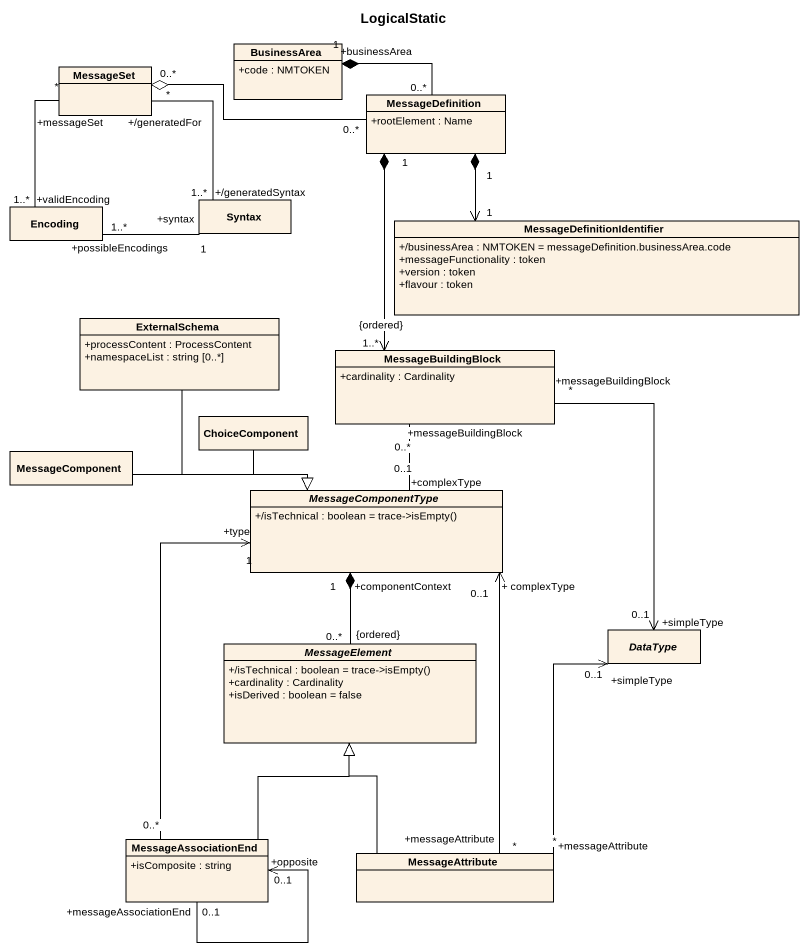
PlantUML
@startuml
title LogicalStatic
hide circle
hide empty members
skinparam classAttributeIconSize 0
class BusinessArea {
  +code : NMTOKEN
}
class MessageSet
class MessageDefinition {
  +rootElement : Name
}
class Encoding
class Syntax
class MessageDefinitionIdentifier {
  +/businessArea : NMTOKEN = messageDefinition.businessArea.code
  +messageFunctionality : token
  +version : token
  +flavour : token
}
class ExternalSchema {
  +processContent : ProcessContent
  +namespaceList : string [0..*]
}
class MessageBuildingBlock {
  +cardinality : Cardinality
}
class MessageComponent
class ChoiceComponent
abstract class MessageComponentType {
  {field} +/isTechnical : boolean = trace->isEmpty()
}
abstract class DataType
abstract class MessageElement {
  {field} +/isTechnical : boolean = trace->isEmpty()
  +cardinality : Cardinality
  +isDerived : boolean = false
}
class MessageAssociationEnd {
  +isComposite : string
}
class MessageAttribute
MessageSet "+messageSet\n*" -- "+validEncoding\n1..*" Encoding
MessageSet "+/generatedFor\n*" -- "+/generatedSyntax\n1..*" Syntax
MessageDefinition "0..*" -left-* "+businessArea\n1" BusinessArea
MessageDefinition "0..*" -left-o "0..*" MessageSet
MessageDefinition "1" *--> "1" MessageDefinitionIdentifier
MessageDefinition "1" *--> "1..*\n{ordered}" MessageBuildingBlock
Syntax "+syntax\n1" -left- "+possibleEncodings\n1..*" Encoding
ExternalSchema --|> MessageComponentType
MessageBuildingBlock "+messageBuildingBlock\n0..*" -- "+complexType\n0..1" MessageComponentType
MessageBuildingBlock "*\n+messageBuildingBlock" --> "+simpleType\n0..1" DataType
MessageComponent -right-|> MessageComponentType
ChoiceComponent --|> MessageComponentType
MessageComponentType "+componentContext\n1" *-- "0..*\n{ordered}" MessageElement
MessageAssociationEnd "0..*" -up-> "+type\n1" MessageComponentType
MessageAssociationEnd -up-|> MessageElement
MessageAssociationEnd "0..1\n+messageAssociationEnd" --> "+opposite\n0..1" MessageAssociationEnd
MessageAttribute "*\n+messageAttribute" -up-> "+ complexType\n0..1" MessageComponentType
MessageAttribute "*\n+messageAttribute" -up-> "+simpleType\n0..1" DataType
MessageAttribute -up-|> MessageElement
@enduml
